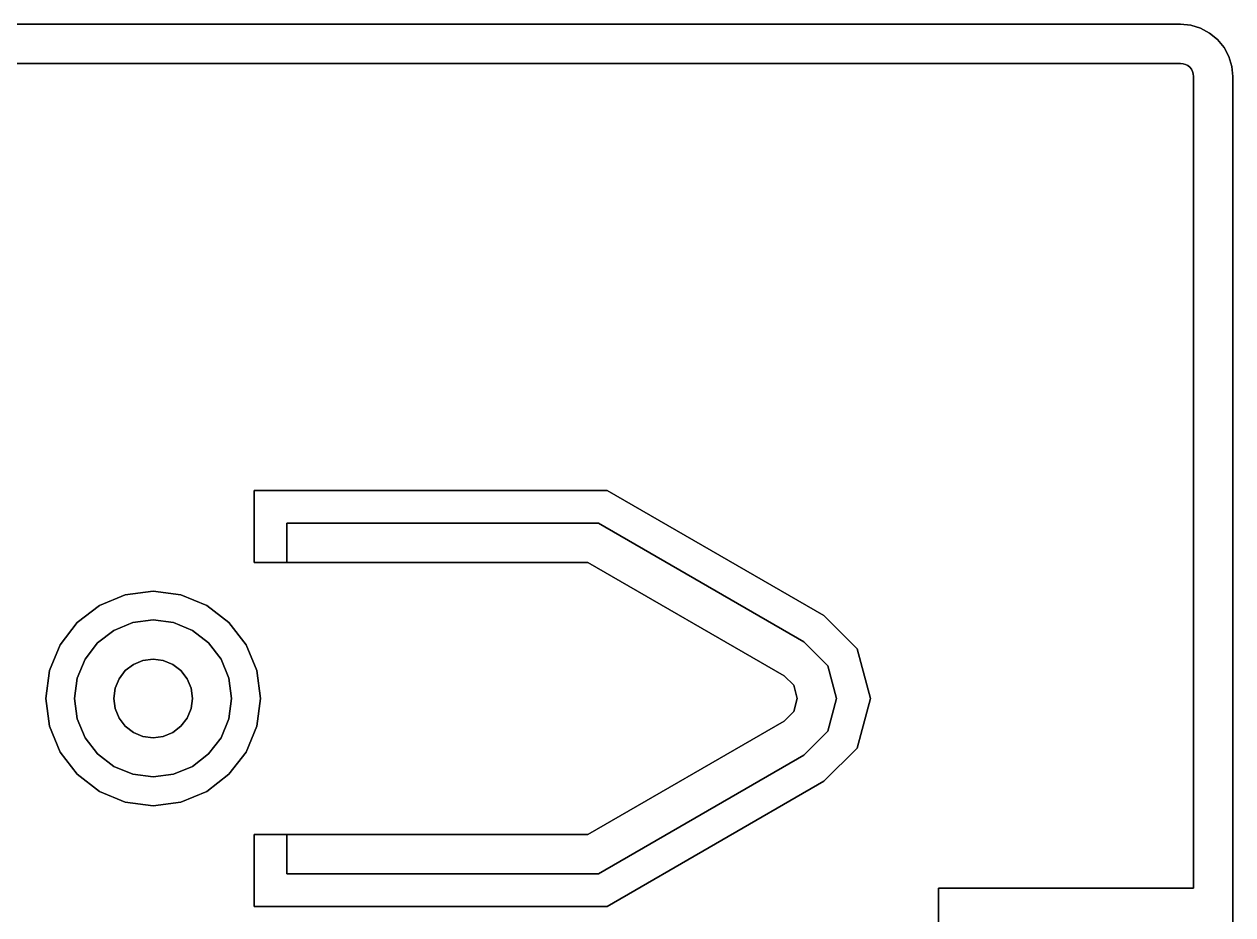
# Model space of a CAD drawing. Header units: metres. Extents: x 1.2 to 83.7, y 1.2 to 52.7.
# Drawn here: x 37.58 to 83.75, y 18.74 to 52.75 of the extents above; entities that cross this region are included whole.
import ezdxf

# ---------------------------------------------------------------- set-up
doc = ezdxf.new("R2010")
doc.units = ezdxf.units.M

msp = doc.modelspace()

# ---------------------------------------------------------------- linework, layer by layer
at = {"layer": 'Difference'}
for points, invisible_edges in [([(3.25, 51.25, 74), (3.25, 52.75, 74), (81.75, 52.75, 74)], 13), ([(3.25, 51.25, 74), (81.75, 52.75, 74), (81.75, 51.25, 74)], 3), ([(3.25, 52.75, 77), (6.458, 43.727, 77), (81.75, 52.75, 77)], 3), ([(3.25, 52.75, 77), (81.75, 52.75, 74), (3.25, 52.75, 74)], 1), ([(81.75, 52.75, 74), (3.25, 52.75, 77), (81.75, 52.75, 77)], 1), ([(81.75, 52.75, 77), (6.458, 43.727, 77), (30.958, 43.727, 77)], 13), ([(81.75, 52.75, 77), (30.958, 43.727, 77), (47.61, 33.696, 77)], 15), ([(81.75, 52.75, 77), (47.61, 33.696, 77), (59.512, 33.696, 77)], 13), ([(81.75, 52.75, 77), (59.512, 33.696, 77), (67.36, 29.165, 77)], 13), ([(81.75, 52.75, 77), (67.36, 29.165, 77), (68.275, 28.25, 77)], 13), ([(81.75, 52.75, 77), (68.275, 28.25, 77), (68.61, 27, 77)], 13), ([(81.75, 52.75, 77), (68.61, 27, 77), (74, 18.25, 77)], 15), ([(81.75, 52.75, 77), (74, 18.25, 77), (83.75, 18.25, 77)], 13), ([(81.75, 51.25, 74), (81.75, 52.75, 74), (82.14, 52.712, 74)], 13), ([(81.75, 52.75, 77), (83.75, 18.25, 77), (82.14, 52.712, 77)], 3), ([(81.75, 52.75, 77), (82.14, 52.712, 74), (81.75, 52.75, 74)], 1), ([(82.14, 52.712, 74), (81.75, 52.75, 77), (82.14, 52.712, 77)], 1), ([(81.75, 51.25, 74), (82.14, 52.712, 74), (81.848, 51.24, 74)], 3), ([(81.848, 51.24, 74), (82.14, 52.712, 74), (81.941, 51.212, 74)], 3), ([(81.941, 51.212, 74), (82.14, 52.712, 74), (82.028, 51.166, 74)], 3), ([(82.028, 51.166, 74), (82.14, 52.712, 74), (82.104, 51.104, 74)], 3), ([(82.104, 51.104, 74), (82.14, 52.712, 74), (82.166, 51.028, 74)], 3), ([(82.166, 51.028, 74), (82.14, 52.712, 74), (82.515, 52.598, 74)], 13), ([(82.14, 52.712, 77), (83.75, 18.25, 77), (82.515, 52.598, 77)], 3), ([(82.14, 52.712, 77), (82.515, 52.598, 74), (82.14, 52.712, 74)], 1), ([(82.515, 52.598, 74), (82.14, 52.712, 77), (82.515, 52.598, 77)], 1), ([(82.166, 51.028, 74), (82.515, 52.598, 74), (82.212, 50.941, 74)], 3), ([(82.212, 50.941, 74), (82.515, 52.598, 74), (82.24, 50.848, 74)], 3), ([(82.24, 50.848, 74), (82.515, 52.598, 74), (82.25, 50.75, 74)], 3), ([(82.25, 50.75, 74), (82.515, 52.598, 74), (82.25, 19.75, 74)], 3), ([(83.75, 18.25, 74), (82.25, 19.75, 74), (82.515, 52.598, 74)], 15), ([(83.75, 18.25, 74), (82.515, 52.598, 74), (82.861, 52.413, 74)], 13), ([(82.515, 52.598, 77), (83.75, 18.25, 77), (82.861, 52.413, 77)], 3), ([(82.515, 52.598, 77), (82.861, 52.413, 74), (82.515, 52.598, 74)], 1), ([(82.861, 52.413, 74), (82.515, 52.598, 77), (82.861, 52.413, 77)], 1), ([(82.861, 52.413, 77), (83.164, 52.164, 74), (82.861, 52.413, 74)], 1), ([(83.164, 52.164, 74), (82.861, 52.413, 77), (83.164, 52.164, 77)], 1), ([(83.75, 18.25, 74), (82.861, 52.413, 74), (83.164, 52.164, 74)], 13), ([(82.861, 52.413, 77), (83.75, 18.25, 77), (83.164, 52.164, 77)], 3), ([(83.75, 18.25, 74), (83.164, 52.164, 74), (83.413, 51.861, 74)], 13), ([(83.164, 52.164, 77), (83.75, 18.25, 77), (83.413, 51.861, 77)], 3), ([(83.164, 52.164, 74), (83.413, 51.861, 77), (83.413, 51.861, 74)], 1), ([(83.413, 51.861, 77), (83.164, 52.164, 74), (83.164, 52.164, 77)], 1), ([(83.75, 18.25, 74), (83.413, 51.861, 74), (83.598, 51.515, 74)], 13), ([(83.413, 51.861, 77), (83.75, 18.25, 77), (83.598, 51.515, 77)], 3), ([(83.413, 51.861, 74), (83.598, 51.515, 77), (83.598, 51.515, 74)], 1), ([(83.598, 51.515, 77), (83.413, 51.861, 74), (83.413, 51.861, 77)], 1), ([(83.75, 18.25, 74), (83.598, 51.515, 74), (83.712, 51.14, 74)], 13), ([(83.598, 51.515, 77), (83.75, 18.25, 77), (83.712, 51.14, 77)], 3), ([(83.598, 51.515, 74), (83.712, 51.14, 77), (83.712, 51.14, 74)], 1), ([(83.712, 51.14, 77), (83.598, 51.515, 74), (83.598, 51.515, 77)], 1), ([(81.75, 51.25, 76), (3.25, 51.25, 74), (81.75, 51.25, 74)], 1), ([(3.25, 51.25, 74), (81.75, 51.25, 76), (3.25, 51.25, 76)], 1), ([(7, 50.023, 76), (3.25, 51.25, 76), (81.75, 51.25, 76)], 13), ([(7, 50.023, 76), (81.75, 51.25, 76), (11, 50.023, 76)], 3), ([(11, 50.023, 76), (81.75, 51.25, 76), (26.5, 50.023, 76)], 15), ([(26.5, 50.023, 76), (81.75, 51.25, 76), (30.5, 50.023, 76)], 3), ([(30.5, 50.023, 76), (81.75, 51.25, 76), (31.153, 49.937, 76)], 3), ([(31.153, 49.937, 76), (81.75, 51.25, 76), (31.761, 49.685, 76)], 3), ([(31.761, 49.685, 76), (81.75, 51.25, 76), (32.284, 49.284, 76)], 3), ([(32.284, 49.284, 76), (81.75, 51.25, 76), (32.685, 48.761, 76)], 3), ([(32.685, 48.761, 76), (81.75, 51.25, 76), (32.937, 48.153, 76)], 3), ([(32.937, 48.153, 76), (81.75, 51.25, 76), (33.023, 47.5, 76)], 3), ([(33.023, 47.5, 76), (81.75, 51.25, 76), (33.208, 45.977, 76)], 15), ([(33.208, 45.977, 76), (81.75, 51.25, 76), (46.36, 34.946, 76)], 15), ([(46.36, 34.946, 76), (81.75, 51.25, 76), (59.847, 34.946, 76)], 3), ([(59.847, 34.946, 76), (81.75, 51.25, 76), (68.128, 30.165, 76)], 3), ([(68.128, 30.165, 76), (81.75, 51.25, 76), (69.396, 28.897, 76)], 3), ([(69.396, 28.897, 76), (81.75, 51.25, 76), (69.904, 27, 76)], 3), ([(69.904, 27, 76), (81.75, 51.25, 76), (72.5, 19.75, 76)], 15), ([(72.5, 19.75, 76), (81.75, 51.25, 76), (82.25, 19.75, 76)], 3), ([(82.25, 19.75, 76), (81.75, 51.25, 76), (81.848, 51.24, 76)], 13), ([(81.848, 51.24, 76), (81.75, 51.25, 74), (81.848, 51.24, 74)], 1), ([(81.75, 51.25, 74), (81.848, 51.24, 76), (81.75, 51.25, 76)], 1), ([(82.25, 19.75, 76), (81.848, 51.24, 76), (81.941, 51.212, 76)], 13), ([(81.941, 51.212, 76), (81.848, 51.24, 74), (81.941, 51.212, 74)], 1), ([(81.848, 51.24, 74), (81.941, 51.212, 76), (81.848, 51.24, 76)], 1), ([(82.028, 51.166, 76), (81.941, 51.212, 74), (82.028, 51.166, 74)], 1), ([(81.941, 51.212, 74), (82.028, 51.166, 76), (81.941, 51.212, 76)], 1), ([(82.25, 19.75, 76), (81.941, 51.212, 76), (82.028, 51.166, 76)], 13), ([(82.25, 19.75, 76), (82.028, 51.166, 76), (82.104, 51.104, 76)], 13), ([(82.104, 51.104, 76), (82.028, 51.166, 74), (82.104, 51.104, 74)], 1), ([(82.028, 51.166, 74), (82.104, 51.104, 76), (82.028, 51.166, 76)], 1), ([(82.25, 19.75, 76), (82.104, 51.104, 76), (82.166, 51.028, 76)], 13), ([(82.104, 51.104, 76), (82.166, 51.028, 74), (82.166, 51.028, 76)], 1), ([(82.166, 51.028, 74), (82.104, 51.104, 76), (82.104, 51.104, 74)], 1), ([(82.25, 19.75, 76), (82.166, 51.028, 76), (82.212, 50.941, 76)], 13), ([(82.166, 51.028, 76), (82.212, 50.941, 74), (82.212, 50.941, 76)], 1), ([(82.212, 50.941, 74), (82.166, 51.028, 76), (82.166, 51.028, 74)], 1), ([(82.25, 19.75, 76), (82.212, 50.941, 76), (82.24, 50.848, 76)], 13), ([(82.212, 50.941, 76), (82.24, 50.848, 74), (82.24, 50.848, 76)], 1), ([(82.24, 50.848, 74), (82.212, 50.941, 76), (82.212, 50.941, 74)], 1), ([(82.25, 19.75, 76), (82.24, 50.848, 76), (82.25, 50.75, 76)], 1), ([(82.24, 50.848, 76), (82.25, 50.75, 74), (82.25, 50.75, 76)], 1), ([(82.25, 50.75, 74), (82.24, 50.848, 76), (82.24, 50.848, 74)], 1), ([(83.75, 18.25, 74), (83.712, 51.14, 74), (83.75, 50.75, 74)], 1), ([(83.712, 51.14, 77), (83.75, 18.25, 77), (83.75, 50.75, 77)], 1), ([(83.712, 51.14, 74), (83.75, 50.75, 77), (83.75, 50.75, 74)], 1), ([(83.75, 50.75, 77), (83.712, 51.14, 74), (83.712, 51.14, 77)], 1), ([(82.25, 50.75, 76), (82.25, 19.75, 74), (82.25, 19.75, 76)], 1), ([(82.25, 19.75, 74), (82.25, 50.75, 76), (82.25, 50.75, 74)], 1), ([(83.75, 50.75, 74), (83.75, 18.25, 77), (83.75, 18.25, 74)], 1), ([(83.75, 18.25, 77), (83.75, 50.75, 74), (83.75, 50.75, 77)], 1), ([(33.208, 45.977, 76), (46.36, 34.946, 76), (40.45, 30.551, 76)], 15), ([(33.208, 45.977, 76), (40.45, 30.551, 76), (39.601, 29.899, 76)], 13), ([(33.208, 45.977, 76), (39.601, 29.899, 76), (33.208, 24, 76)], 3), ([(30.958, 30.327, 77), (41.201, 26.25, 77), (30.958, 43.727, 77)], 3), ([(30.958, 43.727, 77), (41.201, 26.25, 77), (41.051, 26.612, 77)], 13), ([(30.958, 43.727, 77), (41.051, 26.612, 77), (41, 27, 77)], 13), ([(47.61, 33.696, 77), (30.958, 43.727, 77), (41.439, 28.061, 77)], 15), ([(41.439, 28.061, 77), (30.958, 43.727, 77), (41.201, 27.75, 77)], 3), ([(41.201, 27.75, 77), (30.958, 43.727, 77), (41.051, 27.388, 77)], 3), ([(41.051, 27.388, 77), (30.958, 43.727, 77), (41, 27, 77)], 3), ([(40.45, 30.551, 76), (46.36, 34.946, 76), (41.439, 30.96, 76)], 3), ([(41.439, 30.96, 76), (46.36, 34.946, 76), (42.5, 31.1, 76)], 3), ([(42.5, 31.1, 76), (46.36, 34.946, 76), (43.561, 30.96, 76)], 3), ([(43.561, 30.96, 76), (46.36, 34.946, 76), (44.55, 30.551, 76)], 3), ([(44.55, 30.551, 76), (46.36, 34.946, 76), (45.399, 29.899, 76)], 3), ([(45.399, 29.899, 76), (46.36, 34.946, 76), (46.051, 29.05, 76)], 3), ([(46.36, 32.196, 76), (46.051, 29.05, 76), (46.36, 34.946, 76)], 3), ([(46.36, 34.946, 76), (46.36, 32.196, 74), (46.36, 32.196, 76)], 1), ([(46.36, 32.196, 74), (46.36, 34.946, 76), (46.36, 34.946, 74)], 1), ([(46.36, 34.946, 74), (59.847, 34.946, 76), (59.847, 34.946, 74)], 1), ([(59.847, 34.946, 76), (46.36, 34.946, 74), (46.36, 34.946, 76)], 1), ([(46.36, 34.946, 74), (47.61, 33.696, 74), (46.36, 32.196, 74)], 3), ([(47.61, 33.696, 74), (46.36, 34.946, 74), (59.847, 34.946, 74)], 13), ([(47.61, 33.696, 74), (59.847, 34.946, 74), (59.512, 33.696, 74)], 3), ([(59.512, 33.696, 74), (59.847, 34.946, 74), (67.36, 29.165, 74)], 3), ([(59.847, 34.946, 76), (68.128, 30.165, 74), (59.847, 34.946, 74)], 1), ([(68.128, 30.165, 74), (59.847, 34.946, 76), (68.128, 30.165, 76)], 1), ([(67.36, 29.165, 74), (59.847, 34.946, 74), (68.128, 30.165, 74)], 13), ([(47.61, 33.696, 77), (41.439, 28.061, 77), (41.75, 28.299, 77)], 13), ([(47.61, 33.696, 77), (41.75, 28.299, 77), (42.112, 28.449, 77)], 13), ([(47.61, 33.696, 77), (42.112, 28.449, 77), (42.5, 28.5, 77)], 13), ([(47.61, 33.696, 77), (42.5, 28.5, 77), (42.888, 28.449, 77)], 13), ([(47.61, 33.696, 77), (42.888, 28.449, 77), (43.25, 28.299, 77)], 13), ([(47.61, 33.696, 77), (43.25, 28.299, 77), (43.561, 28.061, 77)], 13), ([(47.61, 33.696, 77), (43.561, 28.061, 77), (43.799, 27.75, 77)], 13), ([(47.61, 33.696, 77), (43.799, 27.75, 77), (43.949, 27.388, 77)], 13), ([(47.61, 33.696, 77), (43.949, 27.388, 77), (44, 27, 77)], 13), ([(47.61, 33.696, 77), (44, 27, 77), (47.61, 20.304, 77)], 15), ([(47.61, 32.196, 74), (46.36, 32.196, 74), (47.61, 33.696, 74)], 2), ([(47.61, 33.696, 77), (47.61, 20.304, 77), (47.61, 21.804, 77)], 13), ([(47.61, 33.696, 77), (47.61, 21.804, 77), (47.61, 32.196, 77)], 3), ([(47.61, 33.696, 74), (47.61, 32.196, 76), (47.61, 32.196, 74)], 1), ([(47.61, 32.196, 76), (47.61, 33.696, 74), (47.61, 32.196, 77)], 3), ([(47.61, 32.196, 77), (47.61, 33.696, 74), (47.61, 33.696, 77)], 1), ([(59.512, 33.696, 77), (47.61, 33.696, 74), (59.512, 33.696, 74)], 1), ([(47.61, 33.696, 74), (59.512, 33.696, 77), (47.61, 33.696, 77)], 1), ([(67.36, 29.165, 77), (59.512, 33.696, 74), (67.36, 29.165, 74)], 1), ([(59.512, 33.696, 74), (67.36, 29.165, 77), (59.512, 33.696, 77)], 1), ([(46.051, 29.05, 76), (46.36, 32.196, 76), (46.46, 28.061, 76)], 3), ([(46.46, 28.061, 76), (46.36, 32.196, 76), (47.61, 32.196, 76)], 13), ([(47.61, 32.196, 76), (46.36, 32.196, 74), (47.61, 32.196, 74)], 1), ([(46.36, 32.196, 74), (47.61, 32.196, 76), (46.36, 32.196, 76)], 1), ([(46.46, 28.061, 76), (47.61, 32.196, 76), (46.6, 27, 76)], 3), ([(47.61, 21.804, 76), (46.6, 27, 76), (47.61, 32.196, 76)], 15), ([(47.61, 21.804, 76), (47.61, 32.196, 76), (59.11, 32.196, 76)], 13), ([(47.61, 21.804, 76), (59.11, 32.196, 76), (59.11, 21.804, 76)], 3), ([(59.11, 21.804, 77), (47.61, 32.196, 77), (47.61, 21.804, 77)], 3), ([(47.61, 32.196, 77), (59.11, 21.804, 77), (59.11, 32.196, 77)], 3), ([(47.61, 32.196, 77), (59.11, 32.196, 76), (47.61, 32.196, 76)], 1), ([(59.11, 32.196, 76), (47.61, 32.196, 77), (59.11, 32.196, 77)], 1), ([(59.11, 21.804, 76), (59.11, 32.196, 76), (66.61, 26.134, 76)], 3), ([(66.61, 26.134, 76), (59.11, 32.196, 76), (66.61, 27.866, 76)], 13), ([(59.11, 32.196, 77), (59.11, 21.804, 77), (66.61, 26.134, 77)], 13), ([(59.11, 32.196, 77), (66.61, 26.134, 77), (66.61, 27.866, 77)], 3), ([(59.11, 32.196, 77), (66.61, 27.866, 76), (59.11, 32.196, 76)], 1), ([(66.61, 27.866, 76), (59.11, 32.196, 77), (66.61, 27.866, 77)], 1), ([(40.45, 30.551, 76), (41.439, 30.96, 74), (40.45, 30.551, 74)], 1), ([(41.439, 30.96, 74), (40.45, 30.551, 76), (41.439, 30.96, 76)], 1), ([(41, 29.598, 74), (40.45, 30.551, 74), (41.439, 30.96, 74)], 13), ([(41, 29.598, 74), (41.439, 30.96, 74), (41.724, 29.898, 74)], 3), ([(41.439, 30.96, 76), (42.5, 31.1, 74), (41.439, 30.96, 74)], 1), ([(42.5, 31.1, 74), (41.439, 30.96, 76), (42.5, 31.1, 76)], 1), ([(41.724, 29.898, 74), (41.439, 30.96, 74), (42.5, 31.1, 74)], 13), ([(41.724, 29.898, 74), (42.5, 31.1, 74), (42.5, 30, 74)], 3), ([(42.5, 31.1, 76), (43.561, 30.96, 74), (42.5, 31.1, 74)], 1), ([(43.561, 30.96, 74), (42.5, 31.1, 76), (43.561, 30.96, 76)], 1), ([(42.5, 30, 74), (42.5, 31.1, 74), (43.276, 29.898, 74)], 3), ([(43.276, 29.898, 74), (42.5, 31.1, 74), (43.561, 30.96, 74)], 13), ([(43.276, 29.898, 74), (43.561, 30.96, 74), (44, 29.598, 74)], 3), ([(44, 29.598, 74), (43.561, 30.96, 74), (44.55, 30.551, 74)], 13), ([(43.561, 30.96, 76), (44.55, 30.551, 74), (43.561, 30.96, 74)], 1), ([(44.55, 30.551, 74), (43.561, 30.96, 76), (44.55, 30.551, 76)], 1), ([(39.601, 29.899, 76), (40.45, 30.551, 74), (39.601, 29.899, 74)], 1), ([(40.45, 30.551, 74), (39.601, 29.899, 76), (40.45, 30.551, 76)], 1), ([(39.602, 27.776, 74), (39.601, 29.899, 74), (40.45, 30.551, 74)], 13), ([(39.602, 27.776, 74), (40.45, 30.551, 74), (39.902, 28.5, 74)], 3), ([(39.902, 28.5, 74), (40.45, 30.551, 74), (40.379, 29.121, 74)], 3), ([(40.379, 29.121, 74), (40.45, 30.551, 74), (41, 29.598, 74)], 3), ([(44, 29.598, 74), (44.55, 30.551, 74), (44.621, 29.121, 74)], 3), ([(44.621, 29.121, 74), (44.55, 30.551, 74), (45.399, 29.899, 74)], 13), ([(44.55, 30.551, 76), (45.399, 29.899, 74), (44.55, 30.551, 74)], 1), ([(45.399, 29.899, 74), (44.55, 30.551, 76), (45.399, 29.899, 76)], 1), ([(6.458, 30.327, 77), (3.25, 1.25, 77), (81.75, 1.25, 77)], 13), ([(6.458, 30.327, 77), (81.75, 1.25, 77), (47.61, 20.304, 77)], 15), ([(6.458, 30.327, 77), (47.61, 20.304, 77), (30.958, 30.327, 77)], 3), ([(30.958, 30.327, 77), (47.61, 20.304, 77), (41.439, 25.939, 77)], 15), ([(30.958, 30.327, 77), (41.439, 25.939, 77), (41.201, 26.25, 77)], 13), ([(67.36, 29.165, 74), (68.128, 30.165, 74), (68.275, 28.25, 74)], 3), ([(68.128, 30.165, 74), (69.396, 28.897, 76), (69.396, 28.897, 74)], 1), ([(69.396, 28.897, 76), (68.128, 30.165, 74), (68.128, 30.165, 76)], 1), ([(68.275, 28.25, 74), (68.128, 30.165, 74), (69.396, 28.897, 74)], 13), ([(33.208, 24, 76), (39.601, 29.899, 76), (33.208, 22.5, 76)], 3), ([(33.208, 22.5, 76), (39.601, 29.899, 76), (38.949, 29.05, 76)], 13), ([(39.601, 29.899, 76), (38.949, 29.05, 74), (38.949, 29.05, 76)], 1), ([(38.949, 29.05, 74), (39.601, 29.899, 76), (39.601, 29.899, 74)], 1), ([(39.601, 29.899, 74), (39.5, 27, 74), (38.949, 29.05, 74)], 3), ([(39.5, 27, 74), (39.601, 29.899, 74), (39.602, 27.776, 74)], 3), ([(41, 29.598, 75), (41, 27, 75), (40.379, 29.121, 75)], 3), ([(41, 29.598, 75), (40.379, 29.121, 74), (41, 29.598, 74)], 1), ([(40.379, 29.121, 74), (41, 29.598, 75), (40.379, 29.121, 75)], 1), ([(41.051, 27.388, 75), (41, 29.598, 75), (41.724, 29.898, 75)], 13), ([(41.724, 29.898, 75), (41, 29.598, 74), (41.724, 29.898, 74)], 1), ([(41, 29.598, 74), (41.724, 29.898, 75), (41, 29.598, 75)], 1), ([(41, 27, 75), (41, 29.598, 75), (41.051, 27.388, 75)], 3), ([(41.051, 27.388, 75), (41.724, 29.898, 75), (41.201, 27.75, 75)], 3), ([(41.201, 27.75, 75), (41.724, 29.898, 75), (41.439, 28.061, 75)], 3), ([(41.439, 28.061, 75), (41.724, 29.898, 75), (41.75, 28.299, 75)], 3), ([(41.75, 28.299, 75), (41.724, 29.898, 75), (42.5, 30, 75)], 13), ([(42.5, 30, 75), (41.724, 29.898, 74), (42.5, 30, 74)], 1), ([(41.724, 29.898, 74), (42.5, 30, 75), (41.724, 29.898, 75)], 1), ([(41.75, 28.299, 75), (42.5, 30, 75), (42.112, 28.449, 75)], 3), ([(42.112, 28.449, 75), (42.5, 30, 75), (42.5, 28.5, 75)], 3), ([(42.5, 28.5, 75), (42.5, 30, 75), (42.888, 28.449, 75)], 3), ([(42.888, 28.449, 75), (42.5, 30, 75), (43.276, 29.898, 75)], 13), ([(43.276, 29.898, 75), (42.5, 30, 74), (43.276, 29.898, 74)], 1), ([(42.5, 30, 74), (43.276, 29.898, 75), (42.5, 30, 75)], 1), ([(42.888, 28.449, 75), (43.276, 29.898, 75), (43.25, 28.299, 75)], 3), ([(43.25, 28.299, 75), (43.276, 29.898, 75), (43.561, 28.061, 75)], 3), ([(43.561, 28.061, 75), (43.276, 29.898, 75), (44, 29.598, 75)], 13), ([(44, 29.598, 75), (43.276, 29.898, 74), (44, 29.598, 74)], 1), ([(43.276, 29.898, 74), (44, 29.598, 75), (43.276, 29.898, 75)], 1), ([(43.561, 28.061, 75), (44, 29.598, 75), (43.799, 27.75, 75)], 3), ([(43.799, 27.75, 75), (44, 29.598, 75), (43.949, 27.388, 75)], 3), ([(43.949, 27.388, 75), (44, 29.598, 75), (44, 27, 75)], 3), ([(44.621, 24.879, 75), (44, 27, 75), (44, 29.598, 75)], 15), ([(44.621, 24.879, 75), (44, 29.598, 75), (44.621, 29.121, 75)], 13), ([(44.621, 29.121, 75), (44, 29.598, 74), (44.621, 29.121, 74)], 1), ([(44, 29.598, 74), (44.621, 29.121, 75), (44, 29.598, 75)], 1), ([(44.621, 29.121, 74), (45.399, 29.899, 74), (45.098, 28.5, 74)], 3), ([(45.098, 28.5, 74), (45.399, 29.899, 74), (45.398, 27.776, 74)], 3), ([(45.398, 27.776, 74), (45.399, 29.899, 74), (45.5, 27, 74)], 3), ([(45.5, 27, 74), (45.399, 29.899, 74), (46.051, 29.05, 74)], 13), ([(45.399, 29.899, 74), (46.051, 29.05, 76), (46.051, 29.05, 74)], 1), ([(46.051, 29.05, 76), (45.399, 29.899, 74), (45.399, 29.899, 76)], 1), ([(40.379, 24.879, 75), (39.902, 28.5, 75), (40.379, 29.121, 75)], 13), ([(40.379, 29.121, 74), (39.902, 28.5, 75), (39.902, 28.5, 74)], 1), ([(39.902, 28.5, 75), (40.379, 29.121, 74), (40.379, 29.121, 75)], 1), ([(40.379, 24.879, 75), (40.379, 29.121, 75), (41, 24.402, 75)], 3), ([(41, 24.402, 75), (40.379, 29.121, 75), (41, 27, 75)], 15), ([(44.621, 24.879, 75), (44.621, 29.121, 75), (45.098, 25.5, 75)], 3), ([(45.098, 25.5, 75), (44.621, 29.121, 75), (45.098, 28.5, 75)], 13), ([(44.621, 29.121, 75), (45.098, 28.5, 74), (45.098, 28.5, 75)], 1), ([(45.098, 28.5, 74), (44.621, 29.121, 75), (44.621, 29.121, 74)], 1), ([(67.36, 29.165, 77), (68.275, 28.25, 74), (68.275, 28.25, 77)], 1), ([(68.275, 28.25, 74), (67.36, 29.165, 77), (67.36, 29.165, 74)], 1), ([(33.208, 22.5, 76), (38.949, 29.05, 76), (33.208, 21.477, 76)], 3), ([(33.208, 21.477, 76), (38.949, 29.05, 76), (38.54, 28.061, 76)], 13), ([(38.949, 29.05, 76), (38.54, 28.061, 74), (38.54, 28.061, 76)], 1), ([(38.54, 28.061, 74), (38.949, 29.05, 76), (38.949, 29.05, 74)], 1), ([(38.949, 24.95, 74), (38.54, 28.061, 74), (38.949, 29.05, 74)], 13), ([(38.949, 24.95, 74), (38.949, 29.05, 74), (39.601, 24.101, 74)], 3), ([(39.601, 24.101, 74), (38.949, 29.05, 74), (39.5, 27, 74)], 15), ([(45.5, 27, 74), (46.051, 29.05, 74), (46.051, 24.95, 74)], 15), ([(46.051, 24.95, 74), (46.051, 29.05, 74), (46.46, 25.939, 74)], 3), ([(46.46, 25.939, 74), (46.051, 29.05, 74), (46.46, 28.061, 74)], 13), ([(46.051, 29.05, 74), (46.46, 28.061, 76), (46.46, 28.061, 74)], 1), ([(46.46, 28.061, 76), (46.051, 29.05, 74), (46.051, 29.05, 76)], 1), ([(68.275, 28.25, 74), (69.396, 28.897, 74), (68.61, 27, 74)], 3), ([(69.396, 25.103, 74), (68.61, 27, 74), (69.396, 28.897, 74)], 15), ([(69.396, 28.897, 74), (69.904, 27, 76), (69.904, 27, 74)], 1), ([(69.904, 27, 76), (69.396, 28.897, 74), (69.396, 28.897, 76)], 1), ([(69.396, 25.103, 74), (69.396, 28.897, 74), (69.904, 27, 74)], 1), ([(39.602, 26.224, 75), (39.602, 27.776, 75), (39.902, 28.5, 75)], 13), ([(39.602, 26.224, 75), (39.902, 28.5, 75), (39.902, 25.5, 75)], 3), ([(39.902, 28.5, 74), (39.602, 27.776, 75), (39.602, 27.776, 74)], 1), ([(39.602, 27.776, 75), (39.902, 28.5, 74), (39.902, 28.5, 75)], 1), ([(39.902, 25.5, 75), (39.902, 28.5, 75), (40.379, 24.879, 75)], 3), ([(41.75, 28.299, 77), (41.439, 28.061, 75), (41.75, 28.299, 75)], 1), ([(41.439, 28.061, 75), (41.75, 28.299, 77), (41.439, 28.061, 77)], 1), ([(42.112, 28.449, 77), (41.75, 28.299, 75), (42.112, 28.449, 75)], 1), ([(41.75, 28.299, 75), (42.112, 28.449, 77), (41.75, 28.299, 77)], 1), ([(42.5, 28.5, 77), (42.112, 28.449, 75), (42.5, 28.5, 75)], 1), ([(42.112, 28.449, 75), (42.5, 28.5, 77), (42.112, 28.449, 77)], 1), ([(42.888, 28.449, 77), (42.5, 28.5, 75), (42.888, 28.449, 75)], 1), ([(42.5, 28.5, 75), (42.888, 28.449, 77), (42.5, 28.5, 77)], 1), ([(43.25, 28.299, 77), (42.888, 28.449, 75), (43.25, 28.299, 75)], 1), ([(42.888, 28.449, 75), (43.25, 28.299, 77), (42.888, 28.449, 77)], 1), ([(43.561, 28.061, 77), (43.25, 28.299, 75), (43.561, 28.061, 75)], 1), ([(43.25, 28.299, 75), (43.561, 28.061, 77), (43.25, 28.299, 77)], 1), ([(45.098, 25.5, 75), (45.098, 28.5, 75), (45.398, 26.224, 75)], 3), ([(45.398, 26.224, 75), (45.098, 28.5, 75), (45.398, 27.776, 75)], 13), ([(45.098, 28.5, 75), (45.398, 27.776, 74), (45.398, 27.776, 75)], 1), ([(45.398, 27.776, 74), (45.098, 28.5, 75), (45.098, 28.5, 74)], 1), ([(68.275, 28.25, 77), (68.61, 27, 74), (68.61, 27, 77)], 1), ([(68.61, 27, 74), (68.275, 28.25, 77), (68.275, 28.25, 74)], 1), ([(33.208, 21.477, 76), (38.54, 28.061, 76), (38.4, 27, 76)], 13), ([(38.54, 28.061, 76), (38.4, 27, 74), (38.4, 27, 76)], 1), ([(38.4, 27, 74), (38.54, 28.061, 76), (38.54, 28.061, 74)], 1), ([(38.54, 28.061, 74), (38.54, 25.939, 74), (38.4, 27, 74)], 1), ([(38.54, 25.939, 74), (38.54, 28.061, 74), (38.949, 24.95, 74)], 3), ([(39.602, 27.776, 75), (39.602, 26.224, 75), (39.5, 27, 75)], 1), ([(39.602, 27.776, 74), (39.5, 27, 75), (39.5, 27, 74)], 1), ([(39.5, 27, 75), (39.602, 27.776, 74), (39.602, 27.776, 75)], 1), ([(41.201, 27.75, 75), (41.051, 27.388, 77), (41.051, 27.388, 75)], 1), ([(41.051, 27.388, 77), (41.201, 27.75, 75), (41.201, 27.75, 77)], 1), ([(41.439, 28.061, 75), (41.201, 27.75, 77), (41.201, 27.75, 75)], 1), ([(41.201, 27.75, 77), (41.439, 28.061, 75), (41.439, 28.061, 77)], 1), ([(43.561, 28.061, 77), (43.799, 27.75, 75), (43.799, 27.75, 77)], 1), ([(43.799, 27.75, 75), (43.561, 28.061, 77), (43.561, 28.061, 75)], 1), ([(43.799, 27.75, 77), (43.949, 27.388, 75), (43.949, 27.388, 77)], 1), ([(43.949, 27.388, 75), (43.799, 27.75, 77), (43.799, 27.75, 75)], 1), ([(45.398, 26.224, 75), (45.398, 27.776, 75), (45.5, 27, 75)], 1), ([(45.398, 27.776, 75), (45.5, 27, 74), (45.5, 27, 75)], 1), ([(45.5, 27, 74), (45.398, 27.776, 75), (45.398, 27.776, 74)], 1), ([(46.46, 25.939, 74), (46.46, 28.061, 74), (46.6, 27, 74)], 1), ([(46.46, 28.061, 74), (46.6, 27, 76), (46.6, 27, 74)], 1), ([(46.6, 27, 76), (46.46, 28.061, 74), (46.46, 28.061, 76)], 1), ([(66.61, 26.134, 76), (66.61, 27.866, 76), (66.976, 27.5, 76)], 13), ([(66.61, 27.866, 77), (66.61, 26.134, 77), (66.976, 26.5, 77)], 13), ([(66.61, 27.866, 77), (66.976, 26.5, 77), (66.976, 27.5, 77)], 3), ([(66.61, 27.866, 77), (66.976, 27.5, 76), (66.61, 27.866, 76)], 1), ([(66.976, 27.5, 76), (66.61, 27.866, 77), (66.976, 27.5, 77)], 1), ([(41.051, 27.388, 75), (41, 27, 77), (41, 27, 75)], 1), ([(41, 27, 77), (41.051, 27.388, 75), (41.051, 27.388, 77)], 1), ([(43.949, 27.388, 77), (44, 27, 75), (44, 27, 77)], 1), ([(44, 27, 75), (43.949, 27.388, 77), (43.949, 27.388, 75)], 1), ([(66.61, 26.134, 76), (66.976, 27.5, 76), (66.976, 26.5, 76)], 3), ([(66.976, 26.5, 76), (66.976, 27.5, 76), (67.11, 27, 76)], 1), ([(66.976, 27.5, 77), (66.976, 26.5, 77), (67.11, 27, 77)], 1), ([(67.11, 27, 76), (66.976, 27.5, 77), (67.11, 27, 77)], 1), ([(66.976, 27.5, 77), (67.11, 27, 76), (66.976, 27.5, 76)], 1), ([(38.54, 25.939, 76), (33.208, 21.477, 76), (38.4, 27, 76)], 3), ([(38.4, 27, 76), (38.54, 25.939, 74), (38.54, 25.939, 76)], 1), ([(38.54, 25.939, 74), (38.4, 27, 76), (38.4, 27, 74)], 1), ([(39.601, 24.101, 74), (39.5, 27, 74), (39.602, 26.224, 74)], 13), ([(39.5, 27, 74), (39.602, 26.224, 75), (39.602, 26.224, 74)], 1), ([(39.602, 26.224, 75), (39.5, 27, 74), (39.5, 27, 75)], 1), ([(41, 27, 75), (41.051, 26.612, 77), (41.051, 26.612, 75)], 1), ([(41.051, 26.612, 77), (41, 27, 75), (41, 27, 77)], 1), ([(41, 24.402, 75), (41, 27, 75), (41.051, 26.612, 75)], 13), ([(44, 27, 77), (43.949, 26.612, 75), (43.949, 26.612, 77)], 1), ([(43.949, 26.612, 75), (44, 27, 77), (44, 27, 75)], 1), ([(43.949, 26.612, 77), (47.61, 20.304, 77), (44, 27, 77)], 3), ([(44, 24.402, 75), (43.949, 26.612, 75), (44, 27, 75)], 13), ([(44, 24.402, 75), (44, 27, 75), (44.621, 24.879, 75)], 3), ([(45.399, 24.101, 74), (45.398, 26.224, 74), (45.5, 27, 74)], 13), ([(45.5, 27, 75), (45.398, 26.224, 74), (45.398, 26.224, 75)], 1), ([(45.398, 26.224, 74), (45.5, 27, 75), (45.5, 27, 74)], 1), ([(45.399, 24.101, 74), (45.5, 27, 74), (46.051, 24.95, 74)], 3), ([(47.61, 21.804, 76), (46.46, 25.939, 76), (46.6, 27, 76)], 13), ([(46.6, 27, 74), (46.46, 25.939, 76), (46.46, 25.939, 74)], 1), ([(46.46, 25.939, 76), (46.6, 27, 74), (46.6, 27, 76)], 1), ([(66.976, 26.5, 76), (67.11, 27, 77), (66.976, 26.5, 77)], 1), ([(67.11, 27, 77), (66.976, 26.5, 76), (67.11, 27, 76)], 1), ([(68.275, 25.75, 77), (74, 8.75, 77), (68.61, 27, 77)], 3), ([(68.61, 27, 77), (68.275, 25.75, 74), (68.275, 25.75, 77)], 1), ([(68.275, 25.75, 74), (68.61, 27, 77), (68.61, 27, 74)], 1), ([(69.396, 25.103, 74), (68.275, 25.75, 74), (68.61, 27, 74)], 13), ([(74, 18.25, 77), (68.61, 27, 77), (74, 8.75, 77)], 3), ([(72.5, 7.25, 76), (69.396, 25.103, 76), (69.904, 27, 76)], 13), ([(69.904, 27, 74), (69.396, 25.103, 76), (69.396, 25.103, 74)], 1), ([(69.396, 25.103, 76), (69.904, 27, 74), (69.904, 27, 76)], 1), ([(72.5, 7.25, 76), (69.904, 27, 76), (72.5, 19.75, 76)], 3), ([(41, 24.402, 75), (41.051, 26.612, 75), (41.724, 24.102, 75)], 3), ([(41.051, 26.612, 75), (41.201, 26.25, 77), (41.201, 26.25, 75)], 1), ([(41.201, 26.25, 77), (41.051, 26.612, 75), (41.051, 26.612, 77)], 1), ([(41.724, 24.102, 75), (41.051, 26.612, 75), (41.201, 26.25, 75)], 13), ([(43.949, 26.612, 77), (43.799, 26.25, 75), (43.799, 26.25, 77)], 1), ([(43.799, 26.25, 75), (43.949, 26.612, 77), (43.949, 26.612, 75)], 1), ([(43.799, 26.25, 77), (47.61, 20.304, 77), (43.949, 26.612, 77)], 3), ([(44, 24.402, 75), (43.799, 26.25, 75), (43.949, 26.612, 75)], 13), ([(66.61, 26.134, 76), (66.976, 26.5, 77), (66.61, 26.134, 77)], 1), ([(66.976, 26.5, 77), (66.61, 26.134, 76), (66.976, 26.5, 76)], 1), ([(38.949, 24.95, 76), (33.208, 21.477, 76), (38.54, 25.939, 76)], 3), ([(38.54, 25.939, 76), (38.949, 24.95, 74), (38.949, 24.95, 76)], 1), ([(38.949, 24.95, 74), (38.54, 25.939, 76), (38.54, 25.939, 74)], 1), ([(39.601, 24.101, 74), (39.602, 26.224, 74), (40.45, 23.449, 74)], 3), ([(40.45, 23.449, 74), (39.602, 26.224, 74), (39.902, 25.5, 74)], 13), ([(39.602, 26.224, 74), (39.902, 25.5, 75), (39.902, 25.5, 74)], 1), ([(39.902, 25.5, 75), (39.602, 26.224, 74), (39.602, 26.224, 75)], 1), ([(41.201, 26.25, 75), (41.439, 25.939, 77), (41.439, 25.939, 75)], 1), ([(41.439, 25.939, 77), (41.201, 26.25, 75), (41.201, 26.25, 77)], 1), ([(41.724, 24.102, 75), (41.201, 26.25, 75), (41.439, 25.939, 75)], 13), ([(41.439, 25.939, 77), (47.61, 20.304, 77), (41.75, 25.701, 77)], 3), ([(41.439, 25.939, 77), (41.75, 25.701, 75), (41.439, 25.939, 75)], 1), ([(41.75, 25.701, 75), (41.439, 25.939, 77), (41.75, 25.701, 77)], 1), ([(41.724, 24.102, 75), (41.439, 25.939, 75), (41.75, 25.701, 75)], 13), ([(43.25, 25.701, 77), (47.61, 20.304, 77), (43.561, 25.939, 77)], 3), ([(43.25, 25.701, 77), (43.561, 25.939, 75), (43.25, 25.701, 75)], 1), ([(43.561, 25.939, 75), (43.25, 25.701, 77), (43.561, 25.939, 77)], 1), ([(43.276, 24.102, 75), (43.25, 25.701, 75), (43.561, 25.939, 75)], 13), ([(43.276, 24.102, 75), (43.561, 25.939, 75), (44, 24.402, 75)], 3), ([(43.799, 26.25, 77), (43.561, 25.939, 75), (43.561, 25.939, 77)], 1), ([(43.561, 25.939, 75), (43.799, 26.25, 77), (43.799, 26.25, 75)], 1), ([(43.561, 25.939, 77), (47.61, 20.304, 77), (43.799, 26.25, 77)], 3), ([(44, 24.402, 75), (43.561, 25.939, 75), (43.799, 26.25, 75)], 13), ([(45.399, 24.101, 74), (45.098, 25.5, 74), (45.398, 26.224, 74)], 13), ([(45.398, 26.224, 75), (45.098, 25.5, 74), (45.098, 25.5, 75)], 1), ([(45.098, 25.5, 74), (45.398, 26.224, 75), (45.398, 26.224, 74)], 1), ([(46.46, 25.939, 74), (46.051, 24.95, 76), (46.051, 24.95, 74)], 1), ([(46.051, 24.95, 76), (46.46, 25.939, 74), (46.46, 25.939, 76)], 1), ([(46.46, 25.939, 76), (46.36, 21.804, 76), (46.051, 24.95, 76)], 3), ([(46.36, 21.804, 76), (46.46, 25.939, 76), (47.61, 21.804, 76)], 3), ([(66.61, 26.134, 77), (59.11, 21.804, 76), (66.61, 26.134, 76)], 1), ([(59.11, 21.804, 76), (66.61, 26.134, 77), (59.11, 21.804, 77)], 1), ([(40.45, 23.449, 74), (39.902, 25.5, 74), (40.379, 24.879, 74)], 13), ([(39.902, 25.5, 74), (40.379, 24.879, 75), (40.379, 24.879, 74)], 1), ([(40.379, 24.879, 75), (39.902, 25.5, 74), (39.902, 25.5, 75)], 1), ([(41.724, 24.102, 75), (41.75, 25.701, 75), (42.5, 24, 75)], 3), ([(41.75, 25.701, 77), (47.61, 20.304, 77), (42.112, 25.551, 77)], 3), ([(41.75, 25.701, 77), (42.112, 25.551, 75), (41.75, 25.701, 75)], 1), ([(42.112, 25.551, 75), (41.75, 25.701, 77), (42.112, 25.551, 77)], 1), ([(42.5, 24, 75), (41.75, 25.701, 75), (42.112, 25.551, 75)], 13), ([(42.112, 25.551, 77), (42.5, 25.5, 75), (42.112, 25.551, 75)], 1), ([(42.5, 25.5, 75), (42.112, 25.551, 77), (42.5, 25.5, 77)], 1), ([(42.112, 25.551, 77), (47.61, 20.304, 77), (42.5, 25.5, 77)], 3), ([(42.5, 24, 75), (42.112, 25.551, 75), (42.5, 25.5, 75)], 13), ([(42.5, 25.5, 77), (42.888, 25.551, 75), (42.5, 25.5, 75)], 1), ([(42.888, 25.551, 75), (42.5, 25.5, 77), (42.888, 25.551, 77)], 1), ([(42.5, 25.5, 77), (47.61, 20.304, 77), (42.888, 25.551, 77)], 3), ([(43.276, 24.102, 75), (42.5, 25.5, 75), (42.888, 25.551, 75)], 13), ([(42.5, 24, 75), (42.5, 25.5, 75), (43.276, 24.102, 75)], 3), ([(42.888, 25.551, 77), (47.61, 20.304, 77), (43.25, 25.701, 77)], 3), ([(42.888, 25.551, 77), (43.25, 25.701, 75), (42.888, 25.551, 75)], 1), ([(43.25, 25.701, 75), (42.888, 25.551, 77), (43.25, 25.701, 77)], 1), ([(43.276, 24.102, 75), (42.888, 25.551, 75), (43.25, 25.701, 75)], 13), ([(45.399, 24.101, 74), (44.621, 24.879, 74), (45.098, 25.5, 74)], 13), ([(45.098, 25.5, 75), (44.621, 24.879, 74), (44.621, 24.879, 75)], 1), ([(44.621, 24.879, 74), (45.098, 25.5, 75), (45.098, 25.5, 74)], 1), ([(67.36, 24.835, 77), (74, 8.75, 77), (68.275, 25.75, 77)], 3), ([(68.275, 25.75, 77), (67.36, 24.835, 74), (67.36, 24.835, 77)], 1), ([(67.36, 24.835, 74), (68.275, 25.75, 77), (68.275, 25.75, 74)], 1), ([(68.128, 23.835, 74), (67.36, 24.835, 74), (68.275, 25.75, 74)], 13), ([(68.128, 23.835, 74), (68.275, 25.75, 74), (69.396, 25.103, 74)], 3), ([(39.601, 24.101, 76), (33.208, 21.477, 76), (38.949, 24.95, 76)], 3), ([(38.949, 24.95, 76), (39.601, 24.101, 74), (39.601, 24.101, 76)], 1), ([(39.601, 24.101, 74), (38.949, 24.95, 76), (38.949, 24.95, 74)], 1), ([(46.051, 24.95, 74), (45.399, 24.101, 76), (45.399, 24.101, 74)], 1), ([(45.399, 24.101, 76), (46.051, 24.95, 74), (46.051, 24.95, 76)], 1), ([(46.36, 19.054, 76), (45.399, 24.101, 76), (46.051, 24.95, 76)], 13), ([(46.36, 19.054, 76), (46.051, 24.95, 76), (46.36, 21.804, 76)], 3), ([(72.5, 7.25, 76), (68.128, 23.835, 76), (69.396, 25.103, 76)], 13), ([(69.396, 25.103, 74), (68.128, 23.835, 76), (68.128, 23.835, 74)], 1), ([(68.128, 23.835, 76), (69.396, 25.103, 74), (69.396, 25.103, 76)], 1), ([(40.45, 23.449, 74), (40.379, 24.879, 74), (41, 24.402, 74)], 13), ([(40.379, 24.879, 75), (41, 24.402, 74), (40.379, 24.879, 74)], 1), ([(41, 24.402, 74), (40.379, 24.879, 75), (41, 24.402, 75)], 1), ([(44.55, 23.449, 74), (44, 24.402, 74), (44.621, 24.879, 74)], 13), ([(44, 24.402, 75), (44.621, 24.879, 74), (44, 24.402, 74)], 1), ([(44.621, 24.879, 74), (44, 24.402, 75), (44.621, 24.879, 75)], 1), ([(44.55, 23.449, 74), (44.621, 24.879, 74), (45.399, 24.101, 74)], 3), ([(59.512, 20.304, 77), (74, 8.75, 77), (67.36, 24.835, 77)], 3), ([(59.512, 20.304, 77), (67.36, 24.835, 74), (59.512, 20.304, 74)], 1), ([(67.36, 24.835, 74), (59.512, 20.304, 77), (67.36, 24.835, 77)], 1), ([(59.847, 19.054, 74), (59.512, 20.304, 74), (67.36, 24.835, 74)], 13), ([(59.847, 19.054, 74), (67.36, 24.835, 74), (68.128, 23.835, 74)], 3), ([(40.45, 23.449, 76), (33.208, 21.477, 76), (39.601, 24.101, 76)], 3), ([(40.45, 23.449, 76), (39.601, 24.101, 74), (40.45, 23.449, 74)], 1), ([(39.601, 24.101, 74), (40.45, 23.449, 76), (39.601, 24.101, 76)], 1), ([(40.45, 23.449, 74), (41, 24.402, 74), (41.439, 23.04, 74)], 3), ([(41.439, 23.04, 74), (41, 24.402, 74), (41.724, 24.102, 74)], 13), ([(41, 24.402, 75), (41.724, 24.102, 74), (41, 24.402, 74)], 1), ([(41.724, 24.102, 74), (41, 24.402, 75), (41.724, 24.102, 75)], 1), ([(41.439, 23.04, 74), (41.724, 24.102, 74), (42.5, 22.9, 74)], 3), ([(42.5, 22.9, 74), (41.724, 24.102, 74), (42.5, 24, 74)], 13), ([(41.724, 24.102, 75), (42.5, 24, 74), (41.724, 24.102, 74)], 1), ([(42.5, 24, 74), (41.724, 24.102, 75), (42.5, 24, 75)], 1), ([(43.561, 23.04, 74), (42.5, 24, 74), (43.276, 24.102, 74)], 13), ([(42.5, 24, 75), (43.276, 24.102, 74), (42.5, 24, 74)], 1), ([(43.276, 24.102, 74), (42.5, 24, 75), (43.276, 24.102, 75)], 1), ([(43.561, 23.04, 74), (43.276, 24.102, 74), (44, 24.402, 74)], 13), ([(43.276, 24.102, 75), (44, 24.402, 74), (43.276, 24.102, 74)], 1), ([(44, 24.402, 74), (43.276, 24.102, 75), (44, 24.402, 75)], 1), ([(43.561, 23.04, 74), (44, 24.402, 74), (44.55, 23.449, 74)], 3), ([(45.399, 24.101, 76), (44.55, 23.449, 74), (45.399, 24.101, 74)], 1), ([(44.55, 23.449, 74), (45.399, 24.101, 76), (44.55, 23.449, 76)], 1), ([(46.36, 19.054, 76), (44.55, 23.449, 76), (45.399, 24.101, 76)], 13), ([(42.5, 22.9, 74), (42.5, 24, 74), (43.561, 23.04, 74)], 3), ([(72.5, 7.25, 76), (59.847, 19.054, 76), (68.128, 23.835, 76)], 13), ([(68.128, 23.835, 76), (59.847, 19.054, 74), (68.128, 23.835, 74)], 1), ([(59.847, 19.054, 74), (68.128, 23.835, 76), (59.847, 19.054, 76)], 1), ([(46.36, 19.054, 76), (33.208, 21.477, 76), (40.45, 23.449, 76)], 15), ([(41.439, 23.04, 76), (40.45, 23.449, 74), (41.439, 23.04, 74)], 1), ([(40.45, 23.449, 74), (41.439, 23.04, 76), (40.45, 23.449, 76)], 1), ([(46.36, 19.054, 76), (40.45, 23.449, 76), (41.439, 23.04, 76)], 13), ([(44.55, 23.449, 76), (43.561, 23.04, 74), (44.55, 23.449, 74)], 1), ([(43.561, 23.04, 74), (44.55, 23.449, 76), (43.561, 23.04, 76)], 1), ([(46.36, 19.054, 76), (43.561, 23.04, 76), (44.55, 23.449, 76)], 13), ([(42.5, 22.9, 76), (41.439, 23.04, 74), (42.5, 22.9, 74)], 1), ([(41.439, 23.04, 74), (42.5, 22.9, 76), (41.439, 23.04, 76)], 1), ([(46.36, 19.054, 76), (41.439, 23.04, 76), (42.5, 22.9, 76)], 13), ([(43.561, 23.04, 76), (42.5, 22.9, 74), (43.561, 23.04, 74)], 1), ([(42.5, 22.9, 74), (43.561, 23.04, 76), (42.5, 22.9, 76)], 1), ([(46.36, 19.054, 76), (42.5, 22.9, 76), (43.561, 23.04, 76)], 13), ([(46.36, 21.804, 76), (46.36, 19.054, 74), (46.36, 19.054, 76)], 1), ([(46.36, 19.054, 74), (46.36, 21.804, 76), (46.36, 21.804, 74)], 1), ([(46.36, 21.804, 76), (47.61, 21.804, 74), (46.36, 21.804, 74)], 1), ([(47.61, 21.804, 74), (46.36, 21.804, 76), (47.61, 21.804, 76)], 1), ([(47.61, 21.804, 74), (46.36, 19.054, 74), (46.36, 21.804, 74)], 1), ([(46.36, 19.054, 74), (47.61, 21.804, 74), (47.61, 20.304, 74)], 13), ([(59.11, 21.804, 77), (47.61, 21.804, 76), (59.11, 21.804, 76)], 1), ([(47.61, 21.804, 76), (59.11, 21.804, 77), (47.61, 21.804, 77)], 1), ([(47.61, 21.804, 74), (47.61, 20.304, 77), (47.61, 20.304, 74)], 1), ([(47.61, 20.304, 77), (47.61, 21.804, 74), (47.61, 21.804, 77)], 3), ([(47.61, 21.804, 77), (47.61, 21.804, 74), (47.61, 21.804, 76)], 1), ([(3.25, 2.75, 76), (4.208, 21.477, 76), (81.75, 2.75, 76)], 3), ([(81.75, 2.75, 76), (4.208, 21.477, 76), (7, 21.477, 76)], 13), ([(81.75, 2.75, 76), (7, 21.477, 76), (30.5, 21.477, 76)], 13), ([(81.75, 2.75, 76), (30.5, 21.477, 76), (33.208, 21.477, 76)], 13), ([(81.75, 2.75, 76), (33.208, 21.477, 76), (46.36, 19.054, 76)], 15), ([(46.36, 19.054, 74), (47.61, 20.304, 74), (59.847, 19.054, 74)], 3), ([(47.61, 20.304, 77), (81.75, 1.25, 77), (59.512, 20.304, 77)], 3), ([(47.61, 20.304, 77), (59.512, 20.304, 74), (47.61, 20.304, 74)], 1), ([(59.512, 20.304, 74), (47.61, 20.304, 77), (59.512, 20.304, 77)], 1), ([(59.847, 19.054, 74), (47.61, 20.304, 74), (59.512, 20.304, 74)], 13), ([(59.512, 20.304, 77), (81.75, 1.25, 77), (74, 8.75, 77)], 15), ([(72.5, 19.75, 74), (74, 18.25, 74), (72.5, 7.25, 74)], 3), ([(74, 18.25, 74), (72.5, 19.75, 74), (82.25, 19.75, 74)], 13), ([(72.5, 19.75, 76), (82.25, 19.75, 74), (72.5, 19.75, 74)], 1), ([(82.25, 19.75, 74), (72.5, 19.75, 76), (82.25, 19.75, 76)], 1), ([(72.5, 19.75, 76), (72.5, 7.25, 74), (72.5, 7.25, 76)], 1), ([(72.5, 7.25, 74), (72.5, 19.75, 76), (72.5, 19.75, 74)], 1), ([(74, 18.25, 74), (82.25, 19.75, 74), (83.75, 18.25, 74)], 3), ([(81.75, 2.75, 76), (46.36, 19.054, 76), (72.5, 7.25, 76)], 15), ([(72.5, 7.25, 76), (46.36, 19.054, 76), (59.847, 19.054, 76)], 13), ([(59.847, 19.054, 76), (46.36, 19.054, 74), (59.847, 19.054, 74)], 1), ([(46.36, 19.054, 74), (59.847, 19.054, 76), (46.36, 19.054, 76)], 1)]:
    msp.add_3dface(points, dxfattribs=dict(at, invisible_edges=invisible_edges))

doc.saveas('drawing.dxf')
